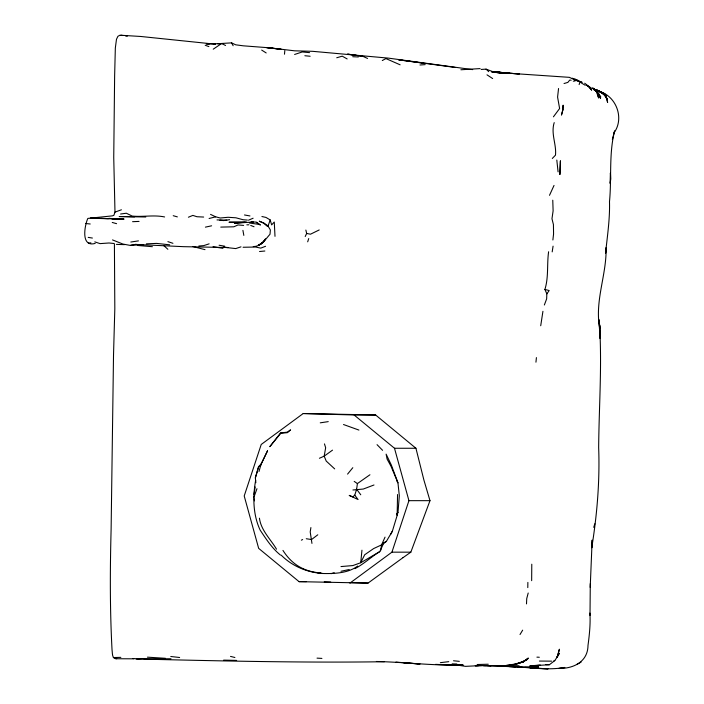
<?xml version="1.0" encoding="UTF-8"?>
<svg xmlns="http://www.w3.org/2000/svg" width="704" height="704" viewBox="0 0 704 704"><rect width="100%" height="100%" fill="white"/><g stroke="black" fill="none" stroke-linecap="round" stroke-linejoin="round"><path stroke-width="1.06" d="M527.789 587.594L527.868 582.41M590.207 587.391L592.161 540.1L591.747 547.756C597.08 514.589 599.887 481.29 598.664 447.647C598.937 411.294 601.445 374.968 600.178 338.589L599.738 325.477L598.822 319.528L600.178 338.589L599.738 325.477L599.861 328.821C594.273 301.435 606.742 275.097 606.1 247.72L605.546 253.326C607.341 236.086 610.007 218.803 609.488 201.652C611.794 178.121 608.731 153.93 614.627 130.891L612.366 139.524M95.198 243.417C80.564 247.562 84.594 225.465 87.842 218.416L112.332 215.864L113.89 215.292L114.981 212.106L113.74 157.485L114.629 76.006L115.333 48.013L116.477 39.283L117.911 36.309L119.953 35.2L140.826 36.476L215.591 44.229M548.61 251.75C546.814 264.343 548.768 277.182 544.896 289.45L546.841 293.841L546.638 298.892L544.35 304.999M397.558 494.516L397.144 515.434L392.374 531.168L386.373 541.394L381.568 544.878L373.648 548.566L364.681 554.77L360.73 562.742L352.871 565.567L340.991 566.562M531.661 580.677L531.784 564.203M526.495 603.909L526.742 598.567L528.202 593.014M562.892 109.789L563.112 105.169L562.839 109.947L561.519 114.902L562.839 109.947M397.144 515.434L396.986 514.307L397.98 512.609L399.318 495.713L397.954 482.83L391.354 465.08L386.118 454.133L387.094 459.087L390.887 466.013L397.954 482.83M284.486 54.217L284.812 50.626M554.206 122.61C550.678 133.663 556.6 144.276 555.491 155.153L552.314 158.462M361.953 550.202L360.73 562.742L379.852 551.566L383.865 542.749L386.373 541.394M535.946 362.182L536.413 357.606M558.554 88.502L557.586 97.09L559.61 108.513L553.423 116.829M552.878 239.985L553.564 234.054L553.432 224.585L551.971 218.75L553.115 210.848L552.763 200.191M255.658 480.295C252.666 496.76 252.965 514.756 260.154 530.121C266.13 539.07 271.955 548.17 280.403 555.034M354.772 495.158L358.072 499.532L349.193 495.387L352.766 496.866L354.772 495.158L356.629 489.236L357.403 483.578L369.934 474.769M540.716 325.741L542.934 311.309M552.182 251.882L553.08 246.154M253.994 494.402L255.174 486.948M310.895 527.569L310.209 531.934L311.951 543.409M380.688 550.449L381.568 544.878L385.035 537.134M255.851 482.689L255.35 477.884L258.685 466.884L260.427 465.555L267.502 450.868L260.427 465.555M557.48 656.524L559.425 649.194L557.154 657.008L557.48 656.524L554.814 660.554L549.402 664.717L529.804 665.94L540.232 664.972M259.002 471.513L261.078 464.077L258.5 466.708L255.35 477.884M579.128 84.586L579.515 83.327M593.736 527.34L594.827 523.811M307.683 241.824L308.739 238.542M349.941 583.097L391.926 552.165L408.936 500.667L394.495 448.263L354.112 414.982L303.213 413.53L261.228 444.462L244.209 495.959L258.658 548.363L299.042 581.645L368.034 583.097L402.996 557.656M303.213 413.53L375.61 414.982L415.932 448.263L423.905 480.066L429.986 500.667L410.837 552.165L403.022 557.647M253.783 497.605L256.96 488.708M549.507 195.316L554.03 185.434M305.202 236.526L306.654 233.464L305.87 230.058M261.906 216.524L265.971 217.422L270.195 219.938L268.162 225.711L266.895 225.993L263.586 223.098L259.274 221.179L264.026 223.133L267.854 225.773L270.362 229.944L270.01 234.23C265.311 239.422 261.36 246.55 253.255 246.576M614.178 132.598C624.906 117.515 615.569 94.67 597.617 90.957L604.886 93.87L601.014 92.189M390.526 534.67L392.374 531.168M264.748 239.941L263.63 241.78L258.817 245.221L263.63 241.78L265.514 238.77M557.154 657.008L559.337 653.303L556.82 657.536M520.018 634.524L522.658 630.159M546.841 293.841L549.173 290.55L544.896 289.45M515.266 666.899L508.913 666.521C527.498 666.943 546.383 670.745 564.881 667.462L558.835 668.448C573.346 668.765 587.858 661.83 587.998 645.462C589.433 634.735 590.594 623.788 589.89 613.061L590.005 615.226L590.286 583.598M347.565 474.118L352.81 467.702M280.289 433.312L269.808 446.679L281.134 432.863L287.452 432.133L290.567 429.854L287.329 432.678L280.289 433.312L281.134 432.863M264.774 240.126L261.351 243.883L258.333 244.842M281.23 555.166C292.081 566.166 307.287 572.475 322.626 573.496C334.338 573.778 348.119 573.267 357.685 566.06M381.568 544.878L383.865 542.749M397.98 512.609L396.757 513.638L396.986 514.307M379.852 551.566C371.193 556.829 363.959 564.01 354.939 568.63M317.786 534.794L311.538 539.554L306.266 538.736M332.508 450.146L324.183 456.157L319.422 458.269M213.233 49.183L221.69 43.472L231.59 42.865L235.673 44.801L243.232 45.813L269.042 47.784L294.624 50.82L312.629 51.322L388.353 58.115L472.683 69.626M576.787 664.47L581.082 662.13M382.281 60.544L385.915 58.573L400.118 64.812M301.365 540.162L302.65 539.554M522.183 661.769L527.692 659.19C521.33 663.687 513.445 664.796 505.877 665.526L516.806 663.758L515.548 664.03L521.233 662.094M248.503 220.176L253.123 218.222M114.981 212.106L121.414 209.792M188.408 217.219L192.852 215.406L196.944 216.735L203.658 217.052M319.211 229.944L310.499 234.194L306.654 233.464M265.558 246.294L260.753 248.125L255.658 247.034L243.074 247.262M553.81 660.915L554.814 660.554M373.991 484.986L363.282 489.051L352.924 489.984M240.988 246.84L235.734 248.582L223.142 247.174L227.876 247.526L183.647 246.673L135.344 244.411L130.214 245.397L122.945 244.059L112.526 239.914M294.606 54.463L302.262 51.955L309.566 52.642M209.123 243.848L203.746 245.608L198.845 246.004M331.047 573.69L334.189 572.722M564.036 83.521L567.846 82.403L569.774 80.054L571.182 80.221M336.732 57.763L342.241 56.17L347.16 58.942M209.097 218.495L215.662 216.832L220.229 218.002L228.078 217.281L235.928 217.8L243.021 219.718L247.403 220.088M328.24 421.634L320.258 422.831M205.401 227.137L211.614 225.808M340.974 571.27L349.21 569.518M448.765 661.663L440.343 662.675M143.194 658.566L138.257 658.988L132.88 658.522M229.618 219.674L223.608 220.581L219.824 220.194M88.387 243.135L90.886 242.845M130.803 242.026L138.45 240.882M120.578 214.016L126.324 213.233L132.238 216.084C143.246 217.131 153.85 214.711 164.613 216.955M573.285 81.171L575.01 80.978L575.678 80.221L569.369 77.343L501.794 72.758L503.078 72.838L498.511 71.535L493.108 71.843L503.078 72.838M460.891 69.766L480.11 68.596M217.923 43.877L221.69 43.472L225.562 45.514M124.494 244.631L116.398 244.394M259.538 251.513L264.854 251.011M245.045 222.253L234.406 223.203L253.449 222.033M481.835 665.526L465.564 666.354L454.018 664.576L458.181 664.822M477.136 664.514L488.259 664.224M419.954 64.997L425.19 64.627M481.131 69.458L486.033 69.133L493.742 71.984L501.706 73.304L491.674 71.817L493.742 71.984M114.409 244.2L114.822 308.686L113.52 355.018L111.118 529.126C110.053 569.342 109.886 609.62 112.033 649.81C112.552 652.995 111.778 659.358 116.697 658.68M267.274 225.808L267.854 225.773M223.08 43.56L206.298 43.938L209.299 44M220.766 227.102L233.825 226.802L238.022 224.946L243.619 225.403M132.581 221.69L139.058 221.417M146.379 243.848L156.578 243.399L169.69 244.816M478.544 665.632L475.253 665.746L485.804 665.641M246.822 224.849L248.926 224.778M130.786 245.238L143.176 244.851L135.344 244.411M113.326 657.554L120.842 657.36M551.61 661.153L539.396 661.056M136.25 658.962C218.944 660.915 301.664 662.913 384.402 661.725M143.836 658.909L171.002 658.75M236.632 660.396L223.626 660.123M354.112 414.982L375.61 414.982M394.495 448.263L415.932 448.263M408.936 500.667L429.986 500.667M391.926 552.165L410.837 552.165M299.042 581.645L306.451 581.645M133.672 658.821L115.72 658.742M108.847 218.346L123.772 219.252L90.332 218.178L108.539 218.583L100.91 218.372M462.563 664.998C433.743 665.843 405.143 662.174 376.385 661.478M483.27 665.65L519.35 666.169L497.834 665.641M165.466 658.302L147.444 657.166M145.781 216.999L119.187 216.524L134.578 216.876M462.739 665.025L435.477 664.444L463.267 665.06M545.899 664.629L549.402 664.717M216.99 219.912L226.82 220.158M368.034 583.097L349.378 582.586M330.695 582.058L324.254 581.874M452.153 663.854L456.79 663.995M483.657 665.57L490.908 665.905M456.394 664.875L462.343 665.078L460.258 664.946M536.923 657.149L539.317 657.246M352.73 56.725L358.345 56.954M250.994 221.883L256.379 222.112L260.392 225.034L256.388 222.526M539.22 668.395L548.082 668.8L530.077 667.938M317.038 658.134L321.913 658.407M152.398 246.708L137.922 245.485M504.038 72.908L519.367 73.902L501.794 72.758M517.387 667.031L533.368 667.691L486.358 665.597M213.374 44.15L215.53 44.308M403.55 662.719L420.033 664.048L395.965 662.086M491.594 71.676L508.851 73.278M497.974 72.345L509.423 73.383L493.284 71.764M304.85 55.739L310.138 56.25M453.517 660.766L459.325 661.346M114.189 243.514L109.006 242.986L100.056 243.619L94.785 241.877M85.527 223.494L90.226 223.995M170.773 656.506L179.626 657.501M249.374 223.01L257.998 224.242M422.532 63.034L398.543 59.805L455.048 67.417M121.009 35.235L122.813 35.499M88.202 237.389L92.4 238.049M317.328 572.634L322.626 573.496M213.057 246.708L222.93 248.354M219.085 245.238L224.708 246.189M244.49 214.966L249.955 215.952M362.912 56.338L347.723 54.129L362.912 56.338L367.567 58.45M125.523 35.904L127.23 36.265M320.751 572.959C303.882 571.683 291.878 564.485 282.955 550.414M192.755 246.497L205.014 249.656M230.525 656.401L234.898 657.501M112.244 222.455L116.582 223.67M173.219 215.697L177.355 216.885M593.639 89.091L601.128 91.951L604.34 93.975L607.112 98.798L603.838 93.896L600.996 92.303M167.895 241.639L172.929 243.311M358.917 430.074L343.508 424.521M593.41 89.188C600.266 90.464 607.253 94.873 607.614 102.476L605.898 96.73L601.128 91.951L592.909 88.598M582.085 82.262L576.092 80.098L581.847 82.359M594.352 90.235L597.142 91.256L594.229 90.13M205.19 45.241L208.886 46.605M250.738 225.456L254.038 226.732M578.6 80.608L572.343 78.241L576.356 80.766M586.467 85.307L591.122 87.877M210.558 214.386L215.662 216.832M600.046 91.766L596.763 90.033L606.232 95.77L601.814 92.91M580.369 82.078L574.966 79.191L585.306 85.307M584.681 83.204L589.459 86.9L591.105 89.566L587.55 85.712M261.668 50.072L266.191 52.95M486.992 74.835L492.659 78.549M354.191 481.386L357.403 483.578M163.636 245.458L167.869 249.286M597.397 93.729L598.655 98.014L596.314 91.45L594.396 88.977L592.566 87.903L598.646 93.57L600.574 98.419L598.726 94.714M334.673 468.89L326.225 461.067L324.183 456.157L325.662 447.726L324.465 443.898M486.033 69.133L488.752 71.685M596.314 91.45L594.889 90.094L597.344 91.934L600.785 97.046L598.778 94.908M382.589 450.331L377.054 444.664M303.266 568.85L303.679 569.316M590.366 88.563L591.624 90.209L590.366 87.393M356.629 489.236L360.765 494.789M276.522 549.173C270.53 539.088 260.982 530.306 259.433 518.179M397.434 482.205L397.118 480.753M231.59 42.865L233.138 45.734M270.195 219.938L271.63 224.893L274.27 222.024L275 236.342M242.915 230.349L243.822 235.4M558.078 171.864L556.811 160.054M254.197 498.74L254.47 500.887M610.438 172.929L610.738 178.93L610.139 183.392L610.377 173.131M560.393 160.934L559.9 174.416L560.393 160.934M528.194 658.161L522.958 661.971L528.194 658.161M523.292 661.742L514.8 664.444L523.292 661.742M538.604 666.926L524.691 667.366L538.604 666.926M246.4 222.209L229.17 222.218L246.4 222.209M123.798 219.006L111.795 218.68L123.798 219.006M271.753 48.048L266.631 47.626L281.38 49.368L271.753 48.048"/></g></svg>
